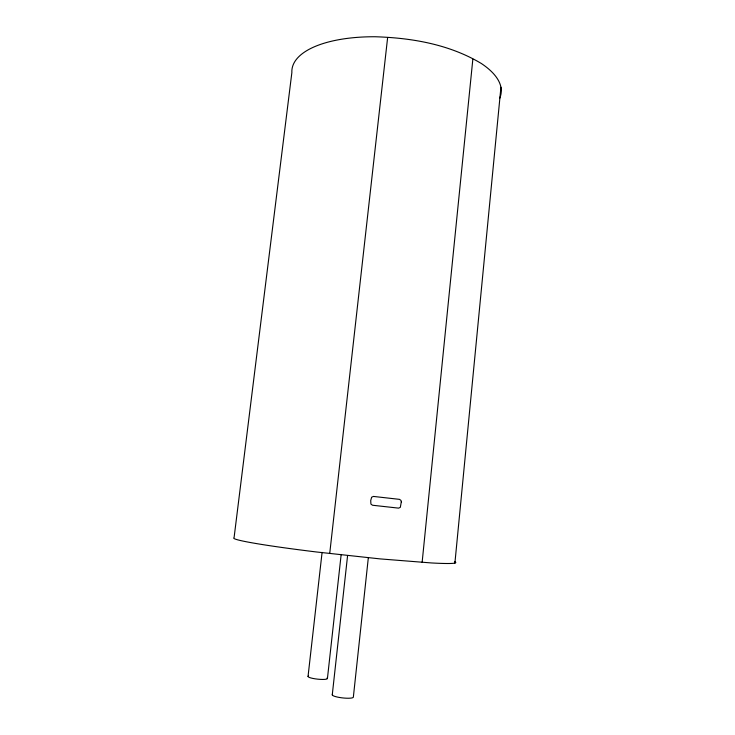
<?xml version="1.0" encoding="UTF-8"?>
<svg xmlns="http://www.w3.org/2000/svg" width="735" height="735" viewBox="0 0 735 735"><rect width="100%" height="100%" fill="white"/><g stroke="black" fill="none" stroke-linecap="round" stroke-linejoin="round"><path stroke-width="1.1" d="M454.901 563.074L500.93 87.244M422.138 562.312L472.853 59.085M368.318 557.819L353.36 697.046A10.621 1.957 6.4 0 1 341.729 697.809A10.621 1.957 6.4 0 1 332.578 694.373M332.266 694.851L347.591 555.541M327.424 678.506L341.169 554.466M308.038 676.476L322.086 552.389M329.721 553.501L387.63 37.577M454.735 561.76A111.692 4.906 6.3 0 1 431.509 562.955L380.179 558.903L316.463 551.976A111.692 4.906 6.3 0 1 234.07 537.735L291.868 72.563A105.243 43.209 6.3 0 1 375.153 36.75C411.83 37.871 449.397 44.357 481.269 63.458A105.243 43.209 6.3 0 1 499.561 98.499M327.057 678.038A9.748 1.654 6.2 0 1 317.759 679.168A9.748 1.654 6.2 0 1 308.378 676.09M401.301 501.886L400.327 507.343L398.609 508.133L372.498 505.239L370.909 504.054L370.716 500.544L371.653 497.2L373.444 496.428L399.518 499.359L401.007 500.462L401.301 501.886"/></g></svg>
